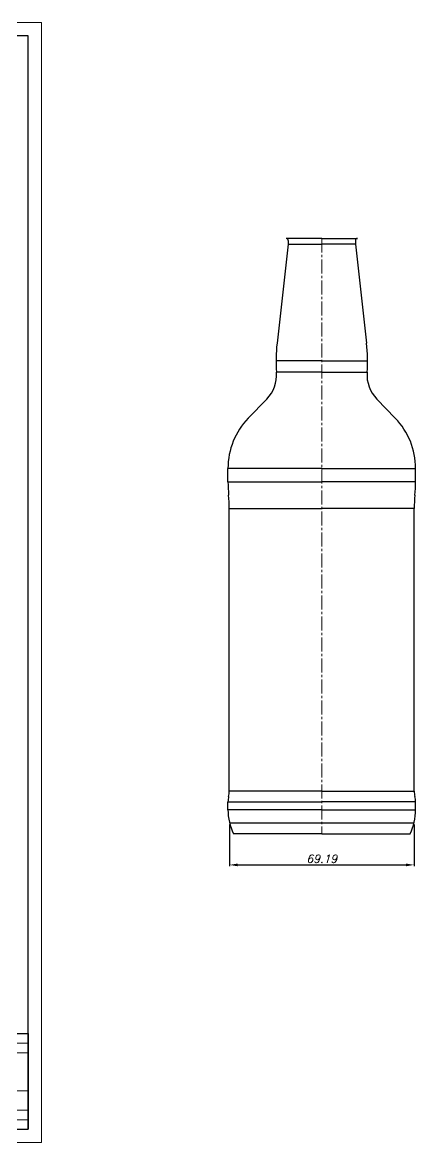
# Model space of a CAD drawing. Extents: x 62 to 500, y 19 to 439.
# Drawn here: x 352.1 to 499.6, y 19 to 439 of the extents above; entities that cross this region are included whole.
import ezdxf

# ---------------------------------------------------------------- set-up
doc = ezdxf.new("R2010")
doc.units = 0
doc.header["$LTSCALE"] = 7
doc.header["$MEASUREMENT"] = 0
doc.linetypes.add('CENTER2', pattern=[1.125, 0.75, -0.125, 0.125, -0.125])
doc.layers.get('0').update_dxf_attribs({"linetype": 'CONTINUOUS', "lineweight": 15})
doc.layers.add('1', color=1, linetype='CENTER2', lineweight=15)
doc.layers.add('3', color=3, linetype='CONTINUOUS', lineweight=30)
doc.styles.add('NEW', font='italict.shx', dxfattribs={"height": 3})
doc.dimstyles.get("Standard").update_dxf_attribs({"dimtxt": 3, "dimasz": 3, "dimexe": 0.5, "dimexo": 0.5, "dimgap": 0.8, "dimtad": 1, "dimdsep": 46, "dimtxsty": 'NEW', "dimcen": 0.09, "dimazin": 2, "dimtfac": 1, "dimtmove": 0, "dimatfit": 3, "dimfxl": 1, "dimtolj": 1, "dimtzin": 0, "dimarcsym": 0})

# ---------------------------------------------------------------- blocks, each defined once
blk = doc.blocks.new('*D13')
at = {"color": 0, "lineweight": -2, "transparency": 16777216}
for p, q in [((429.83, 138.26), (429.83, 122.57)), ((499.02, 138.26), (499.02, 122.57)), ((432.83, 123.07), (496.02, 123.07))]:
    blk.add_line(p, q, dxfattribs=at)
at = {"color": 0, "transparency": 16777216}
for points in [[(432.83, 123.57), (432.83, 122.57), (429.83, 123.07)], [(496.02, 123.57), (496.02, 122.57), (499.02, 123.07)]]:
    blk.add_solid(points, dxfattribs=at)
at = {"color": 0, "transparency": 16777216, "insert": (464.42, 125.37), "char_height": 3, "attachment_point": 5, "style": 'NEW'}
blk.add_mtext('\\A1;69.19', dxfattribs=at)

msp = doc.modelspace()

# ---------------------------------------------------------------- linework, layer by layer
for p, q in [((359.216, 438.958), (62.216, 438.958)), ((359.216, 18.958), (359.216, 438.958)), ((200.891, 56.246), (354.216, 56.246)), ((354.216, 52.659), (200.891, 52.659)), ((200.891, 38.308), (354.216, 38.308)), ((200.891, 31.133), (354.216, 31.133)), ((200.891, 27.545), (354.216, 27.545)), ((62.216, 18.958), (359.216, 18.958))]:
    msp.add_line(p, q)
at = {"layer": '1'}
msp.add_line((464.422, 357.958), (464.422, 134.758), dxfattribs=at)
at = {"layer": '3'}
for p, q in [((354.216, 433.958), (82.216, 433.958)), ((354.216, 23.958), (354.216, 433.958)), ((464.422, 357.958), (451.022, 357.958)), ((451.822, 357.158), (451.822, 355.758)), ((464.422, 357.958), (477.822, 357.958)), ((477.022, 357.158), (477.022, 355.758)), ((451.822, 355.758), (447.624, 318.649)), ((451.822, 355.758), (464.422, 355.758)), ((477.022, 355.758), (464.422, 355.758)), ((477.022, 355.758), (481.219, 318.649)), ((464.422, 312.128), (447.257, 312.128)), ((464.422, 312.128), (481.587, 312.128)), ((464.422, 307.758), (447.422, 307.758)), ((464.422, 307.758), (447.422, 307.758)), ((464.422, 307.758), (481.422, 307.758)), ((464.422, 307.758), (481.422, 307.758)), ((443.794, 297.731), (436.833, 290.548)), ((485.05, 297.731), (492.01, 290.548)), ((464.422, 271.758), (429.222, 271.758)), ((429.222, 266.758), (429.222, 271.758)), ((464.422, 271.758), (499.622, 271.758)), ((499.622, 266.758), (499.622, 271.758)), ((429.222, 266.758), (464.422, 266.758)), ((499.622, 266.758), (464.422, 266.758)), ((429.722, 150.758), (429.722, 256.758)), ((429.722, 256.758), (464.422, 256.758)), ((499.122, 256.758), (464.422, 256.758)), ((499.122, 150.758), (499.122, 256.758)), ((464.422, 150.758), (429.722, 150.758)), ((464.422, 150.758), (499.122, 150.758)), ((429.222, 143.758), (429.222, 146.758)), ((429.222, 146.758), (464.422, 146.758)), ((464.422, 143.758), (429.222, 143.758)), ((499.622, 146.758), (464.422, 146.758)), ((464.422, 143.758), (499.622, 143.758)), ((499.622, 143.758), (499.622, 146.758)), ((499.018, 138.758), (429.825, 138.758)), ((464.422, 134.758), (431.247, 134.758)), ((464.422, 134.758), (497.597, 134.758)), ((200.891, 59.834), (354.216, 59.834)), ((354.216, 59.834), (354.216, 23.958)), ((354.216, 59.834), (354.216, 23.958)), ((354.216, 59.308), (354.216, 23.958)), ((82.216, 23.958), (354.216, 23.958)), ((200.891, 23.958), (354.216, 23.958)), ((200.891, 23.958), (354.216, 23.958)), ((203.141, 23.958), (354.216, 23.958))]:
    msp.add_line(p, q, dxfattribs=at)
for centre, radius, start, end in [((451.022, 357.158), 0.8, 0, 90), ((477.822, 357.158), 0.8, 90, 180), ((505.257, 312.13), 58, 173.54661, 184.32283), ((423.587, 312.13), 58, 355.67717, 6.45339), ((434.459, 306.778), 13, 315.89735, 4.32284), ((494.385, 306.778), 13, 175.67716, 224.10265), ((456.222, 271.758), 27, 135.89735, 180), ((472.622, 271.758), 27, 0, 44.10265), ((479.347, 266.758), 50.125, 180, 185.72481), ((449.497, 266.758), 50.125, 354.27519, 0), ((379.597, 256.758), 50.125, 0, 5.72481), ((549.247, 256.758), 50.125, 174.27519, 180), ((437.347, 146.758), 8.125, 165.74997, 180), ((421.597, 150.758), 8.125, 345.74997, 0), ((507.247, 150.758), 8.125, 180, 194.25003), ((491.497, 146.758), 8.125, 0, 14.25003), ((450.234, 143.758), 21.012, 180, 205.36077), ((478.609, 143.758), 21.012, 334.63923, 0)]:
    msp.add_arc(centre, radius, start, end, dxfattribs=at)

# ---------------------------------------------------------------- dimensions: what is measured, and where the dimension line sits
dim = msp.add_linear_dim(base=(499.018, 123.074), p1=(429.825, 138.758), p2=(499.018, 138.758), dimstyle='Standard')
dim.commit()
dim.dimension.update_dxf_attribs({"geometry": '*D13', "text_midpoint": (464.422, 125.374)})

doc.saveas('drawing.dxf')
